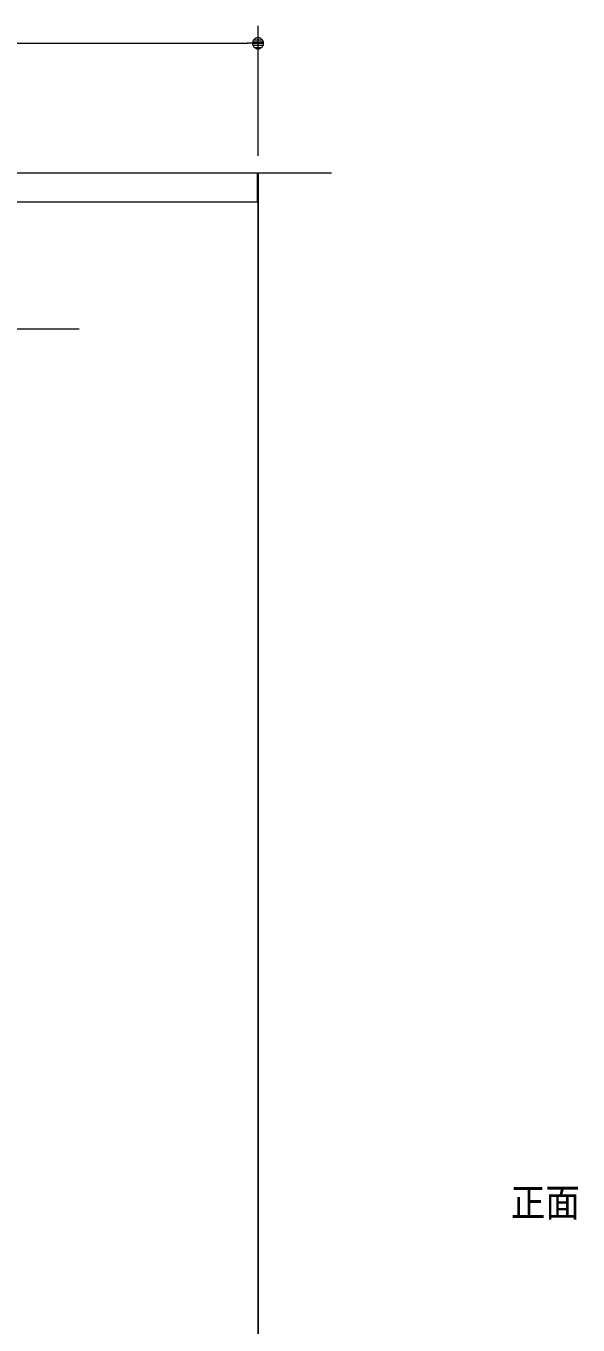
# Model space of a CAD drawing. Units: millimetres, scale not verified. Extents: x -6062 to 6062, y -3045 to 3045.
# Drawn here: x -1487 to -850, y -979 to 520 of the extents above; entities that cross this region are included whole.
import ezdxf
from ezdxf.enums import TextEntityAlignment as Align

# ---------------------------------------------------------------- set-up
doc = ezdxf.new("R2010")
doc.units = ezdxf.units.MM
doc.header["$LTSCALE"] = 20
for name, color, linetype, lineweight in [('0-0_2寸法-3', 7, 'Continuous', 9), ('0-1_3一般', 7, 'Continuous', 9), ('0-3_2寸法-1', 7, 'Continuous', 9), ('0-4_0', 7, 'Continuous', 9)]:
    doc.layers.add(name, color=color, linetype=linetype, lineweight=lineweight)
doc.styles.add('ＭＳ ゴシック', font='')
doc.styles.get('ＭＳ ゴシック').set_extended_font_data('MS Gothic')

# ---------------------------------------------------------------- blocks, each defined once
blk = doc.blocks.new('_Dot')
at = {"layer": '0-4_0'}
for p, q in [((-10, 0), (-20, 0)), ((9.78, 2), (-9.78, 2)), ((7.99, 6), (-7.99, 6)), ((9.16, -3.98), (-9.16, -3.98)), ((6, -7.98), (-6, -7.98))]:
    blk.add_line(p, q, dxfattribs=at)
for points in [[(10, 0), (9.92, 1.25), (9.69, 2.49), (9.3, 3.68), (8.76, 4.82), (8.09, 5.88), (7.29, 6.85), (6.37, 7.71), (5.36, 8.44), (4.26, 9.05), (3.09, 9.51), (1.87, 9.82), (0.63, 9.98), (-0.63, 9.98), (-1.87, 9.82), (-3.09, 9.51), (-4.26, 9.05), (-5.36, 8.44), (-6.37, 7.71), (-7.29, 6.85), (-8.09, 5.88), (-8.76, 4.82), (-9.3, 3.68), (-9.69, 2.49), (-9.92, 1.25), (-10, 0), (0, 0)], [(-10, 0), (-9.92, -1.25), (-9.69, -2.49), (-9.3, -3.68), (-8.76, -4.82), (-8.09, -5.88), (-7.29, -6.85), (-6.37, -7.71), (-5.36, -8.44), (-4.26, -9.05), (-3.09, -9.51), (-1.87, -9.82), (-0.63, -9.98), (0.63, -9.98), (1.87, -9.82), (3.09, -9.51), (4.26, -9.05), (5.36, -8.44), (6.37, -7.71), (7.29, -6.85), (8.09, -5.88), (8.76, -4.82), (9.3, -3.68), (9.69, -2.49), (9.92, -1.25), (10, 0), (0, 0)]]:
    blk.add_lwpolyline(points, close=True, dxfattribs=at)
blk = doc.blocks.new('グループ-88')
at = {"layer": '0-1_3一般'}
for p, q in [((13056.5, 7000), (-61863.5, 7000)), ((11360, 7000), (11360, -40000))]:
    blk.add_line(p, q, dxfattribs=at)
blk = doc.blocks.new('グループ-89')
at = {"layer": '0-1_3一般'}
blk.add_lwpolyline([(-59990, 6340), (11350, 6340), (11350, 7000), (-59990, 7000)], close=True, dxfattribs=at)
blk.add_lwpolyline([(-12642, -40000), (11360, -40000), (11360, 6840)], dxfattribs=at)
blk = doc.blocks.new('グループ-90')
at = {"layer": '0-1_3一般'}
for name in ['グループ-88', 'グループ-89']:
    blk.add_blockref(name, (0, 0), dxfattribs=at)

msp = doc.modelspace()

# ---------------------------------------------------------------- linework, layer by layer
at = {"layer": '0-0_2寸法-3'}
msp.add_lwpolyline([(-1426.09, 170), (-2028.02, 170), (-2124.5, 337.1)], dxfattribs=at)
at = {"layer": '0-3_2寸法-1'}
for p, q in [((-1219.5, 370), (-1219.5, 520)), ((-2101.79, 500), (-1232.21, 500))]:
    msp.add_line(p, q, dxfattribs=at)

# ---------------------------------------------------------------- block references
at = {"layer": '0-1_3一般', "xscale": 0.05, "yscale": 0.05}
msp.add_blockref('グループ-90', (-1787.5, 0), dxfattribs=at)
at = {"layer": '0-3_2寸法-1', "xscale": 0.6356201, "yscale": 0.6356201}
msp.add_blockref('_Dot', (-1219.5, 500), dxfattribs=at)

# ---------------------------------------------------------------- texts
at = {"layer": '0-0_2寸法-3', "style": 'ＭＳ ゴシック', "width": 0.9}
msp.add_text('正面', height=32.55, dxfattribs=at).set_placement((-927.76, -863.78), align=Align.BOTTOM_LEFT)

doc.saveas('drawing.dxf')
